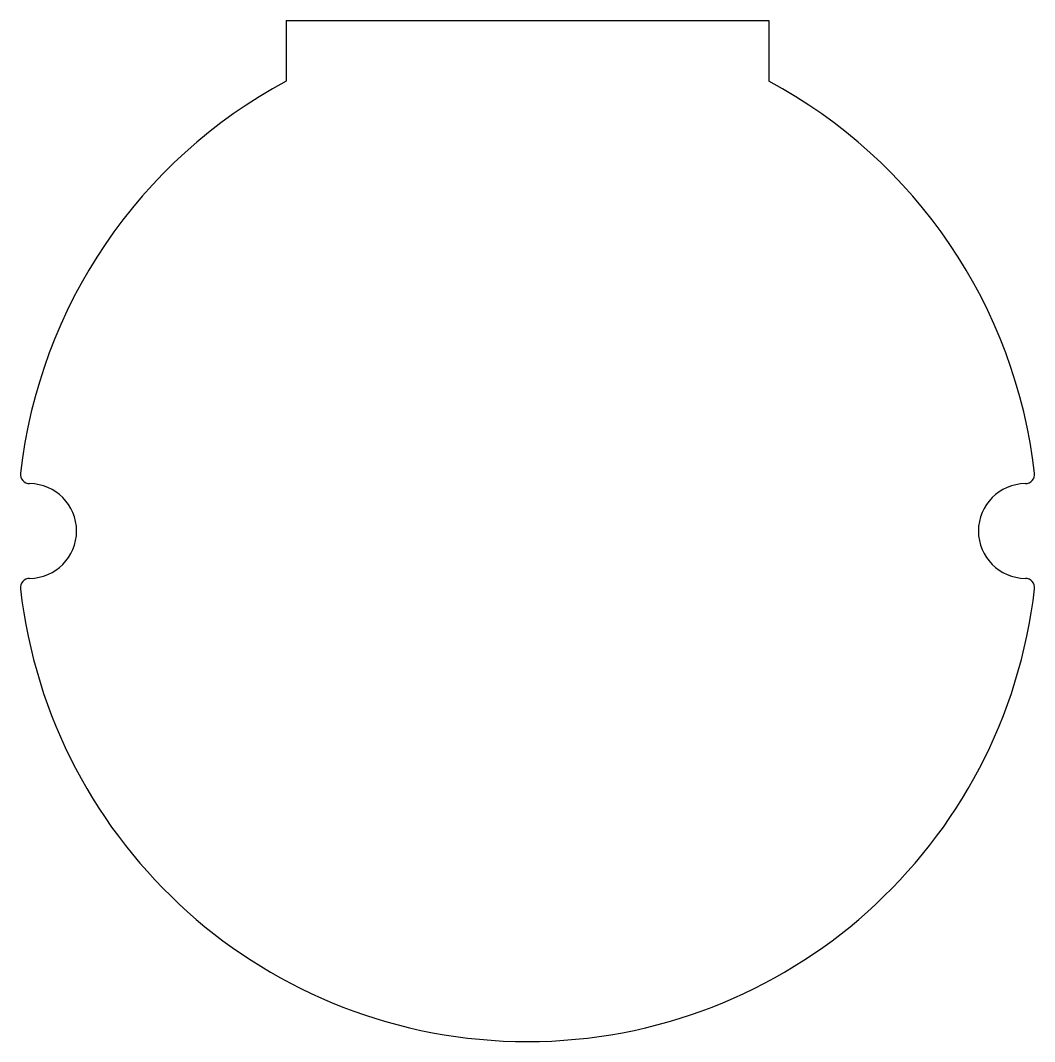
# Model space of a CAD drawing. Header units: millimetres. Extents: x -27.3 to 27.3, y -27.5 to 27.5.
import ezdxf

# ---------------------------------------------------------------- set-up
doc = ezdxf.new("R2010")
doc.units = ezdxf.units.MM

msp = doc.modelspace()

# ---------------------------------------------------------------- linework, layer by layer
at = {"color": 7, "linetype": 'Continuous', "lineweight": 25}
for p, q in [((-13, 27.5), (13, 27.5)), ((-13, 27.5), (-13, 24.233)), ((13, 27.5), (13, 24.233))]:
    msp.add_line(p, q, dxfattribs=at)
for centre, radius, start, end in [((0, 0), 27.5, 118.2115, 173.514), ((0, 0), 27.5, 6.486, 61.7885), ((-26.827, 3.05), 0.5, 173.514, 269.5715), ((26.827, 3.05), 0.5, 270.4285, 6.486), ((-26.85, 0), 2.55, 270.4285, 89.5715), ((26.85, 0), 2.55, 90.4285, 269.5715), ((-26.827, -3.05), 0.5, 90.4285, 186.486), ((26.827, -3.05), 0.5, 353.514, 89.5715), ((0, 0), 27.5, 186.486, 353.514)]:
    msp.add_arc(centre, radius, start, end, dxfattribs=at)

doc.saveas('drawing.dxf')
